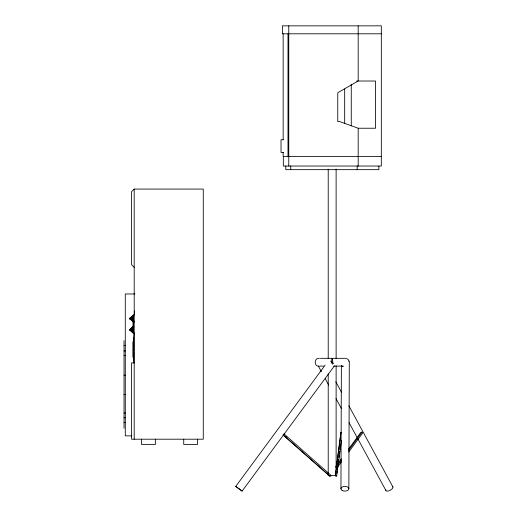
<?xml version="1.0" encoding="UTF-8"?>
<svg xmlns="http://www.w3.org/2000/svg" width="517" height="517" viewBox="0 0 517 517"><rect width="100%" height="100%" fill="white"/><g stroke="black" fill="none" stroke-linecap="round" stroke-linejoin="round"><path stroke-width="0.78" d="M340.942 488.752L341.382 365.493M348.852 488.752L349.298 362.268A3.955 2.346 0.2 0 0 348.762 361.099M134.2 315.137L133.541 315.137L133.212 318.188L133.212 330.234L133.541 333.284L134.2 333.284M335.391 474.289L340.981 432.186L335.384 476.067L336.696 476.067L341.44 440.322M336.8 473.494L337.116 471.11M337.33 469.52L337.646 467.135M337.859 465.546L338.176 463.167M338.383 461.578L338.7 459.193M338.913 457.603L339.23 455.225M339.443 453.635L339.759 451.251M339.966 449.661L340.283 447.276M340.496 445.693L340.703 444.103M133.56 328.605L133.16 329.736L133.16 318.685L133.644 320.042L131.383 318.685L133.541 315.137L133.541 333.284L129.909 330.234L129.909 329.736L132.908 327.267L129.941 329.736L133.541 333.284L132.21 329.736L133.56 328.605L131.383 329.736L133.541 333.284L130.278 330.234L130.278 329.736L132.623 327.772M133.509 320.798L130.743 318.685L130.743 318.188L133.541 315.137L130.006 318.188L130.006 318.685L133.509 321.917L129.935 318.685L129.909 318.188L133.541 315.137L132.21 318.188L132.21 318.685L133.36 319.235L132.552 318.685M335.63 466.631L336.586 465.326M338.021 463.381L341.369 458.831M348.548 449.079L360.982 432.18L361.997 432.18L362.546 433.181L348.678 452.026M335.688 467.93L336.645 466.631M338.079 464.68L341.433 460.13M348.607 450.378L361.997 432.18M337.194 467.627L341.498 461.778M334.396 365.913L242.111 491.098L235.746 486.407L325.167 365.112M283.465 435.295L329.691 476.073L330.699 475.078L283.878 433.776M134.2 362.895L131.564 362.895L131.564 439.198L203.271 439.198L203.271 189.06L134.2 189.06L131.564 191.697L131.564 264.71L134.2 267.341M133.541 315.137L130.278 318.188L130.278 318.685L133.741 321.484L130.213 318.685L133.845 321.8M132.507 327.772L130.006 329.736L133.509 326.492L129.954 329.736L133.729 326.86M129.954 329.736L133.509 326.628L129.941 329.736L133.509 326.679L129.954 329.736L133.457 326.679L129.954 329.736L132.914 327.261M133.767 326.86L130.278 329.736L133.451 327.571M131.383 329.736L133.838 327.823L130.743 329.736L133.541 333.284M130.743 329.736L133.528 327.571M132.901 327.507L129.909 329.736L133.541 329.736M381.32 33.799L282.392 33.799L282.392 25.85L381.32 25.85L381.32 166.035L283.329 166.035L283.329 156.502M356.607 81.014L375.536 81.014L375.536 128.235L358.184 128.235L339.734 121.598L337.763 121.598L337.763 92.743L358.184 81.014L358.184 25.85M283.432 139.739L281.028 139.739L281.028 152.431L283.432 152.431M381.32 156.502L283.154 156.502L283.154 152.463M134.95 293.966L125.288 293.966L125.288 435.857L131.732 435.857M129.909 318.188L133.541 318.188M133.212 318.685L129.935 318.685L133.8 322.188M129.909 330.234L133.541 330.234M124.035 345.589L125.288 345.589M124.035 350.953L125.288 350.953M124.035 355.612L125.288 355.612M319.448 358.32C313.78 357.59 313.78 366.954 319.448 366.223M320.372 358.32L345.673 358.32M320.029 366.088L323.584 366.088M333.743 366.088L342.687 366.088M341.485 366.223L343.579 366.223M124.035 375.206L125.288 375.206M124.035 394.523L125.288 394.523M124.035 413.031L125.288 413.031M124.035 417.749L125.288 417.749M124.035 422.395L125.288 422.395M335.985 475.575L328.217 475.575L328.217 373.959M329.962 476.073L330.977 476.073M346.377 358.455L348.167 359.477L349.195 361.247M133.36 319.235L132.081 318.685L133.502 319.635L131.641 318.685L133.644 320.042M131.673 319.448L130.53 318.685L132.313 320.01M235.746 486.407L238.964 488.752M131.383 318.685L133.832 320.579L131.06 318.685L133.392 320.514M132.19 320.01L130.278 318.685L133.69 321.322L130.452 318.685L133.483 320.798M130.743 318.685L133.328 320.514M333.73 363.445L330.544 361.099M238.893 488.752L242.111 491.098M131.893 320.004L130.116 318.685L133.386 321.464M132.908 320.992L129.922 318.685L133.916 321.923M132.313 320.534L129.935 318.685L133.884 322.117M133.903 321.865L130.09 318.685L133.425 321.593M285.772 436.387L286.974 437.447M283.012 434.765L329.833 476.073M335.811 381.772L341.569 392.371M348.852 405.793L392.965 487.053M318.369 366.088L321.438 371.742M325.271 378.806L328.722 385.165M336.011 398.594L341.382 408.482M349.053 422.615L357.111 437.453M357.874 438.868L385.876 490.446M336.593 475.078L336.696 476.067M378.877 166.035L378.877 169.66L285.772 169.66L285.772 166.035M358.184 128.235L358.184 166.035M357.169 166.035L357.169 169.66M351.263 84.219L351.263 125.831M344.677 89.021L344.677 123.434M336.121 169.104L336.121 358.63M336.121 365.894L336.121 467.51M328.217 169.104L328.217 358.63M290.735 166.035L290.735 169.66M288.764 25.85L288.764 166.035M288.001 33.799L288.001 156.502M283.154 33.799L283.154 139.551M197.513 439.198L197.513 444.465L183.722 444.465L183.722 439.198M155.352 439.198L155.352 444.465L141.568 444.465L141.568 439.198M134.491 310.943L134.498 314.174M134.498 332.98L134.498 334.454M134.2 189.06L134.2 439.198M133.871 334.635L133.871 351.069M133.871 352.258L133.871 362.953M133.541 337.905L133.541 361.002M132.882 341.614L132.882 357.286M124.035 340.619L124.035 428.302M331.675 363.296A3.955 0.517 -90 0 1 332.237 358.352A3.955 0.517 -90 0 1 332.618 364.246M392.3 486.432A3.955 1.687 -28.5 0 1 390.27 490.213A3.955 1.687 -28.5 0 1 385.902 489.948M132.908 327.423L129.929 329.736L132.901 327.429M132.901 320.908L129.909 318.685L133.502 321.652L129.935 318.685L132.908 320.908M133.392 321.593L129.954 318.685L133.405 321.593M342.112 490.407A3.955 2.346 0.2 0 0 348.716 489.36A3.955 2.346 0.2 0 0 343.857 486.484A3.955 2.346 0.2 0 0 342.112 490.407"/></g></svg>
